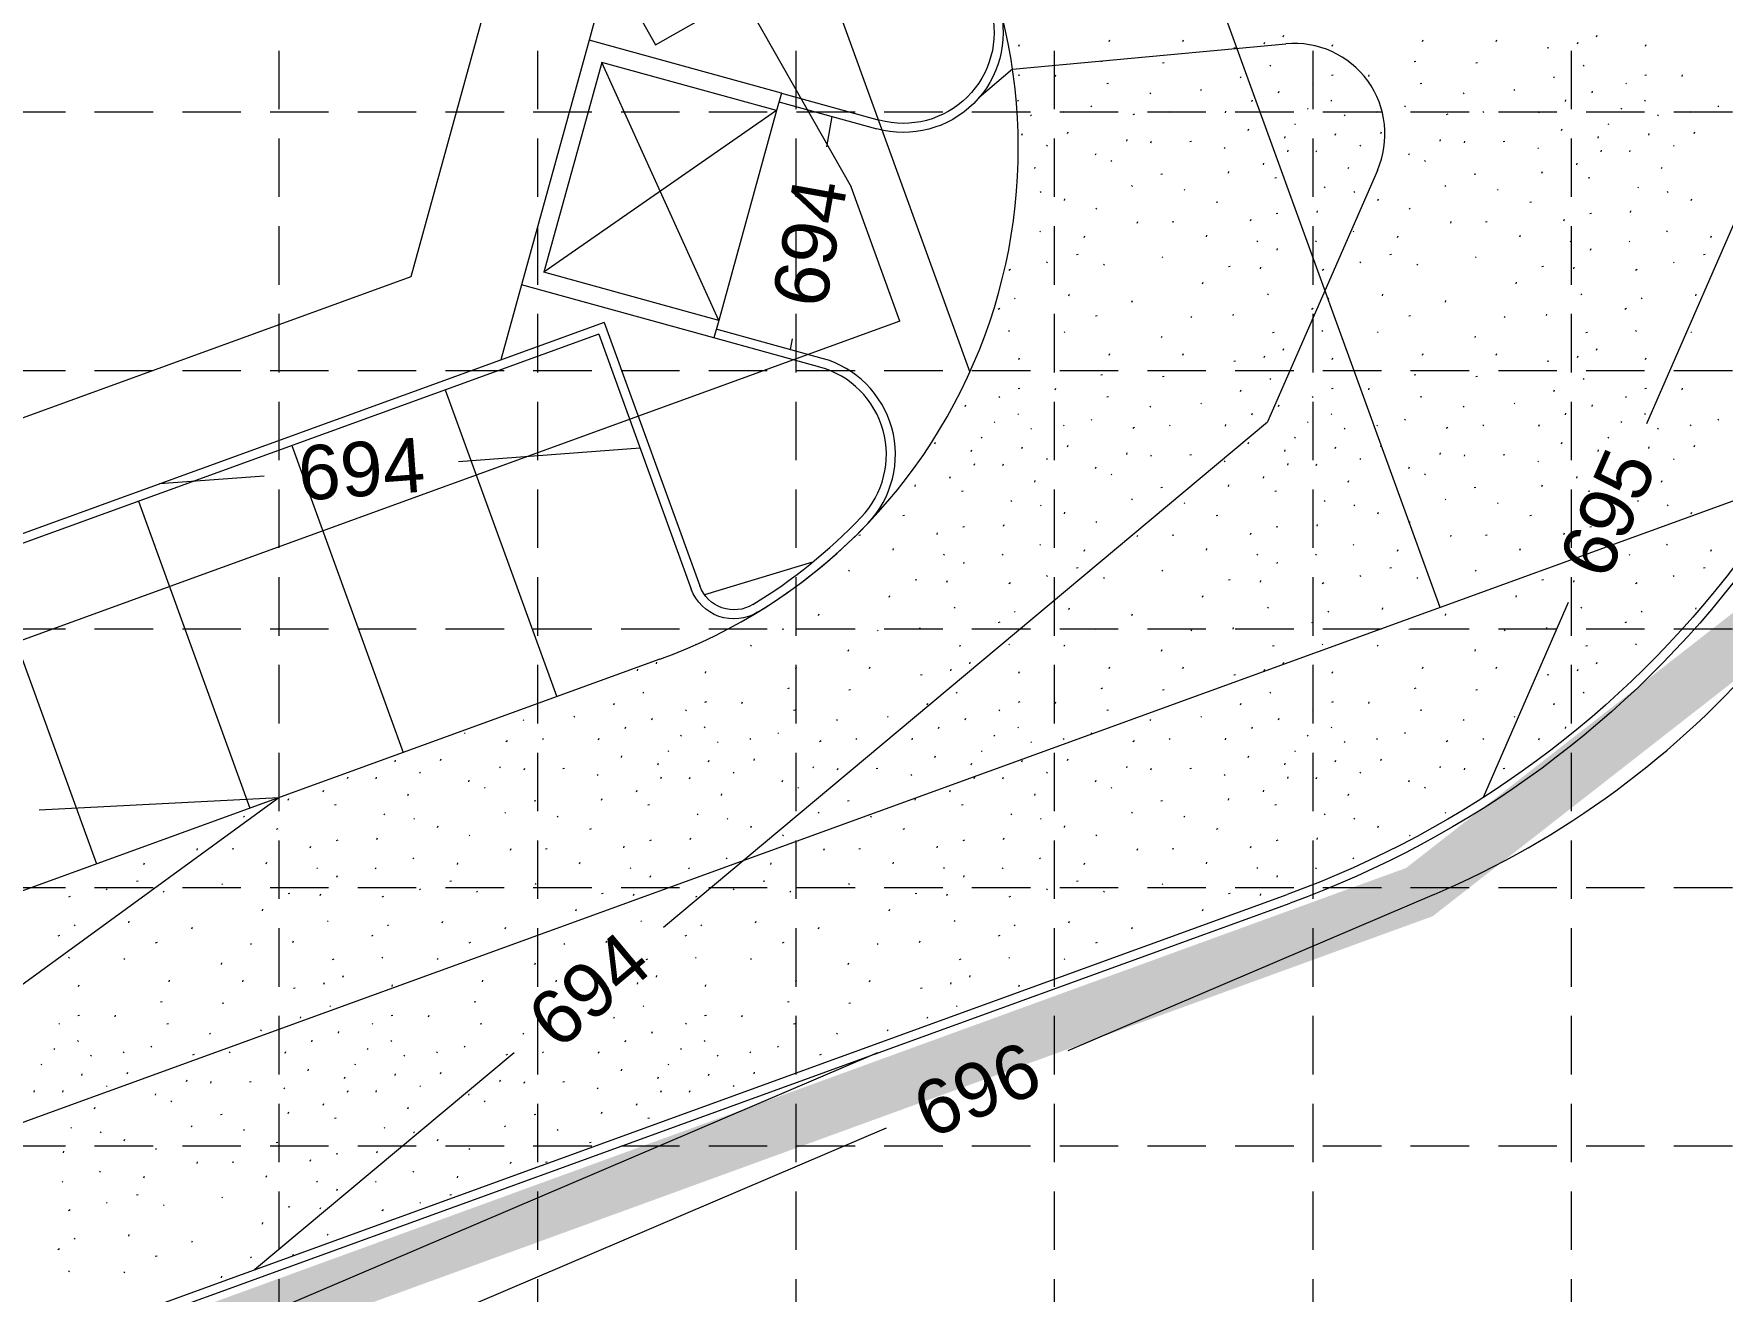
# Model space of a CAD drawing. Header units: feet. Extents: x 16394 to 17307, y 17282 to 17854.
# Drawn here: x 16894.2 to 16987.3, y 17431.9 to 17501.2 of the extents above; entities that cross this region are included whole.
import ezdxf
from ezdxf.enums import TextEntityAlignment as Align

# ---------------------------------------------------------------- set-up
doc = ezdxf.new("R2010")
doc.units = ezdxf.units.FT
doc.header["$MEASUREMENT"] = 0
doc.linetypes.add('HIDDEN', pattern=[0.375, 0.25, -0.125])
doc.layers.add('GRID', color=254, linetype='HIDDEN')
doc.layers.add('LIMITS OF DISTURBANCE', color=1, linetype='HIDDEN')
for name, color, linetype, lineweight in [('Level 1', 7, 'Continuous', 0), ('Level 25', 7, 'Continuous', 0), ('Level 38', 7, 'Continuous', 0), ('Level 4', 7, 'Continuous', 0), ('Level 5', 7, 'Continuous', 0), ('Level 51', 7, 'Continuous', 0)]:
    doc.layers.add(name, color=color, linetype=linetype, lineweight=lineweight)
doc.styles.get("Standard").update_dxf_attribs({"font": 'ARIAL.TTF'})

msp = doc.modelspace()

# ---------------------------------------------------------------- linework, layer by layer
at = {"layer": 'GRID', "color": 252, "linetype": 'HIDDEN', "lineweight": 0, "ltscale": 12.9}
for p, q in [((16907.682, 17838.88), (16907.682, 17340.067)), ((16921.932, 17838.88), (16921.932, 17340.067)), ((16936.182, 17838.88), (16936.182, 17340.067)), ((16950.432, 17838.88), (16950.432, 17340.067)), ((16964.682, 17838.88), (16964.682, 17340.067)), ((16978.932, 17838.88), (16978.932, 17340.067)), ((16408.932, 17496.88), (17292.432, 17496.88)), ((16408.932, 17482.63), (17292.432, 17482.63)), ((16408.932, 17468.38), (17292.432, 17468.38)), ((16408.932, 17454.13), (17292.432, 17454.13)), ((16408.932, 17439.88), (17292.432, 17439.88))]:
    msp.add_line(p, q, dxfattribs=at)
at = {"layer": 'Level 1', "color": 7, "linetype": 'Continuous', "lineweight": 0}
for p, q in [((16820.63, 17414.695), (17136.809, 17529.54)), ((16971.705, 17469.57), (16954.96, 17515.671))]:
    msp.add_line(p, q, dxfattribs=at)
at = {"layer": 'Level 25', "color": 7, "linetype": 'Continuous', "lineweight": 0}
for p, q in [((16857.771, 17636.213), (16939.227, 17492.747)), ((16936.686, 17507.564), (16945.778, 17482.534)), ((16941.915, 17485.347), (16939.227, 17492.747)), ((16941.915, 17485.347), (16809.883, 17437.389)), ((16928.692, 17466.713), (16830.6, 17431.083)), ((16838.794, 17408.525), (16963.273, 17453.74))]:
    msp.add_line(p, q, dxfattribs=at)
msp.add_arc((16918.45, 17494.91), 30, 289.96252, 29.58667, dxfattribs=at)
at = {"layer": 'Level 25', "color": 7, "linetype": 'Continuous', "lineweight": 0, "extrusion": (0, 0, -1)}
msp.add_arc((-16944.666, 17504.965), 54.5, 217.11084, 250.03748, dxfattribs=at)
at = {"layer": 'Level 38', "color": 7, "linetype": 'Continuous', "lineweight": 0}
for p, q in [((16928.45, 17500.588), (16942.301, 17508.452)), ((16924.5, 17507.545), (16928.45, 17500.588)), ((16919.486, 17504.225), (16914.955, 17487.789)), ((16925.931, 17505.026), (16924.778, 17500.846)), ((16924.778, 17500.846), (16921.057, 17487.349)), ((16935.383, 17497.922), (16924.778, 17500.846)), ((16925.477, 17499.616), (16922.287, 17488.047)), ((16935.117, 17496.958), (16925.477, 17499.616)), ((16931.928, 17485.39), (16925.477, 17499.616)), ((16935.383, 17497.922), (16935.117, 17496.958)), ((16935.383, 17497.922), (16940.786, 17496.433)), ((16935.117, 17496.958), (16922.287, 17488.047)), ((16935.117, 17496.958), (16931.928, 17485.39)), ((16935.25, 17497.44), (16940.653, 17495.95)), ((16914.955, 17487.789), (16817.558, 17452.412)), ((16931.928, 17485.39), (16922.287, 17488.047)), ((16921.057, 17487.349), (16919.916, 17483.208)), ((16931.662, 17484.426), (16921.057, 17487.349)), ((16925.612, 17485.277), (16873.917, 17466.5)), ((16925.313, 17484.636), (16874.558, 17466.2)), ((16925.313, 17484.636), (16930.419, 17470.579)), ((16925.612, 17485.277), (16930.889, 17470.75)), ((16931.928, 17485.39), (16931.662, 17484.426)), ((16937.635, 17483.297), (16931.795, 17484.908)), ((16937.502, 17482.815), (16931.662, 17484.426)), ((16916.854, 17481.564), (16922.999, 17464.645)), ((16908.395, 17478.491), (16914.54, 17461.572)), ((16899.935, 17475.418), (16906.081, 17458.5)), ((16891.476, 17472.346), (16897.621, 17455.427)), ((16822.192, 17402.495), (16963.273, 17453.74)), ((16822.363, 17402.025), (16963.444, 17453.27))]:
    msp.add_line(p, q, dxfattribs=at)
at = {"layer": 'Level 38', "color": 7, "linetype": 'Continuous', "lineweight": 0, "extrusion": (0, 0, -1)}
for centre, radius, start, end in [((-16942.115, 17501.253), 5.5, 164.99691, 285.41333), ((-16942.115, 17501.253), 5, 164.99691, 285.41333), ((-16944.666, 17504.965), 54.5, 217.11084, 250.03748), ((-16944.666, 17504.965), 55, 217.11084, 250.03748), ((-16932.769, 17471.432), 2, 238.62098, 340.03748), ((-16932.769, 17471.432), 2.5, 238.62098, 340.03748)]:
    msp.add_arc(centre, radius, start, end, dxfattribs=at)
at = {"layer": 'Level 38', "color": 7, "linetype": 'Continuous', "lineweight": 0}
for centre, radius, start, end in [((16936.173, 17477.995), 5, 316.33724, 74.58667), ((16936.173, 17477.995), 5.5, 316.33724, 74.58667), ((16918.45, 17494.91), 29.5, 301.37902, 316.33724), ((16918.45, 17494.91), 30, 301.37902, 316.33724)]:
    msp.add_arc(centre, radius, start, end, dxfattribs=at)
at = {"layer": 'Level 5', "color": 35, "linetype": 'Continuous', "lineweight": 0}
for p, q in [((16948.135, 17499.241), (16963.203, 17500.639)), ((16992.521, 17501.313), (16983.079, 17479.693)), ((16948.135, 17499.241), (16946.276, 17497.656)), ((16937.891, 17494.962), (16938.19, 17496.629)), ((16968.247, 17493.659), (16962.195, 17479.802)), ((16935.883, 17483.78), (16935.991, 17484.381)), ((16928.893, 17451.936), (16962.195, 17479.802)), ((16927.6, 17478.339), (16917.586, 17477.596)), ((16906.865, 17476.802), (16901.104, 17476.375)), ((16937.102, 17472.055), (16931.146, 17470.264)), ((16978.773, 17469.835), (16974.076, 17459.081)), ((16870.494, 17432.006), (16907.678, 17459.08)), ((16894.455, 17458.404), (16907.678, 17459.08)), ((16971.379, 17453.744), (16951.172, 17445.126)), ((16940.692, 17445.006), (16903.241, 17429.034)), ((16906.333, 17433.057), (16920.649, 17445.037)), ((16941.154, 17440.854), (16874.976, 17412.63))]:
    msp.add_line(p, q, dxfattribs=at)
for centre, radius, start, end in [((16963.665, 17495.66), 5, 336.40544, 95.29953), ((16951.765, 17499.736), 50, 293.09716, 319.58037)]:
    msp.add_arc(centre, radius, start, end, dxfattribs=at)
at = {"layer": 'Level 51', "color": 254, "linetype": 'Continuous', "lineweight": 0}
for p, q in [((16948.478, 17500.508), (16948.508, 17500.597)), ((16953.461, 17500.758), (16953.491, 17500.848)), ((16957.523, 17500.758), (16957.553, 17500.848)), ((16962.003, 17500.633), (16962.034, 17500.723)), ((16963.052, 17501.023), (16963.082, 17501.112)), ((16965.758, 17500.508), (16965.788, 17500.597)), ((16970.741, 17500.758), (16970.771, 17500.848)), ((16974.803, 17500.758), (16974.833, 17500.848)), ((16979.283, 17500.633), (16979.314, 17500.723)), ((16980.332, 17501.023), (16980.362, 17501.112)), ((16983.038, 17500.508), (16983.068, 17500.597)), ((16953.092, 17499.666), (16953, 17499.646)), ((16956.484, 17499.582), (16956.392, 17499.562)), ((16960.42, 17500.418), (16960.328, 17500.398)), ((16970.372, 17499.666), (16970.28, 17499.646)), ((16973.764, 17499.582), (16973.672, 17499.562)), ((16977.7, 17500.418), (16977.608, 17500.398)), ((16948.528, 17498.914), (16948.435, 17498.893)), ((16950.488, 17498.836), (16950.518, 17498.926)), ((16960.705, 17498.753), (16960.735, 17498.843)), ((16962.364, 17499.404), (16962.319, 17499.448)), ((16965.808, 17498.914), (16965.715, 17498.893)), ((16967.768, 17498.836), (16967.798, 17498.926)), ((16977.985, 17498.753), (16978.015, 17498.843)), ((16979.644, 17499.404), (16979.599, 17499.448)), ((16983.088, 17498.914), (16982.995, 17498.893)), ((16985.048, 17498.836), (16985.078, 17498.926)), ((16953.427, 17498.454), (16953.335, 17498.434)), ((16955.751, 17497.886), (16955.706, 17497.931)), ((16958.554, 17498.067), (16958.509, 17498.111)), ((16962.801, 17497.931), (16962.831, 17498.021)), ((16964.707, 17498.424), (16964.662, 17498.469)), ((16970.707, 17498.454), (16970.615, 17498.434)), ((16973.031, 17497.886), (16972.986, 17497.931)), ((16975.834, 17498.067), (16975.789, 17498.111)), ((16980.081, 17497.931), (16980.111, 17498.021)), ((16981.987, 17498.424), (16981.942, 17498.469)), ((16948.462, 17497.482), (16948.417, 17497.527)), ((16950.981, 17496.853), (16950.936, 17496.898)), ((16952.511, 17497.167), (16952.466, 17497.212)), ((16954.851, 17496.763), (16954.761, 17496.718)), ((16956.831, 17496.853), (16956.786, 17496.898)), ((16959.868, 17496.831), (16959.898, 17496.921)), ((16961.333, 17497.458), (16961.363, 17497.547)), ((16964.437, 17497.033), (16964.392, 17497.078)), ((16965.742, 17497.482), (16965.697, 17497.527)), ((16968.261, 17496.853), (16968.216, 17496.898)), ((16969.791, 17497.167), (16969.746, 17497.212)), ((16972.131, 17496.763), (16972.041, 17496.718)), ((16974.111, 17496.853), (16974.066, 17496.898)), ((16977.148, 17496.831), (16977.178, 17496.921)), ((16978.613, 17497.458), (16978.643, 17497.547)), ((16981.717, 17497.033), (16981.672, 17497.078)), ((16983.022, 17497.482), (16982.977, 17497.527)), ((16985.541, 17496.853), (16985.496, 17496.898)), ((16987.071, 17497.167), (16987.026, 17497.212)), ((16949.182, 17496.674), (16949.137, 17496.718)), ((16961.126, 17495.859), (16961.156, 17495.949)), ((16963.68, 17496.223), (16963.717, 17496.204)), ((16963.717, 17496.204), (16963.734, 17496.183)), ((16966.462, 17496.674), (16966.417, 17496.718)), ((16978.406, 17495.859), (16978.436, 17495.949)), ((16980.96, 17496.223), (16980.997, 17496.204)), ((16980.997, 17496.204), (16981.014, 17496.183)), ((16983.742, 17496.674), (16983.697, 17496.718)), ((16948.647, 17495.608), (16948.677, 17495.698)), ((16950.053, 17494.992), (16950.008, 17495.037)), ((16951.159, 17495.692), (16951.189, 17495.782)), ((16954.425, 17495.274), (16954.456, 17495.364)), ((16955.764, 17495.177), (16955.794, 17495.267)), ((16957.992, 17495.254), (16957.899, 17495.234)), ((16959.852, 17494.867), (16959.807, 17494.912)), ((16963.136, 17495.441), (16963.166, 17495.531)), ((16965.927, 17495.608), (16965.957, 17495.698)), ((16967.333, 17494.992), (16967.288, 17495.037)), ((16968.439, 17495.692), (16968.469, 17495.782)), ((16971.705, 17495.274), (16971.736, 17495.364)), ((16973.044, 17495.177), (16973.074, 17495.267)), ((16975.272, 17495.254), (16975.179, 17495.234)), ((16977.132, 17494.867), (16977.087, 17494.912)), ((16980.416, 17495.441), (16980.446, 17495.531)), ((16983.207, 17495.608), (16983.237, 17495.698)), ((16984.613, 17494.992), (16984.568, 17495.037)), ((16985.719, 17495.692), (16985.749, 17495.782)), ((16952.707, 17494.508), (16952.737, 17494.598)), ((16953.612, 17494.156), (16953.567, 17494.201)), ((16961.962, 17493.965), (16961.992, 17494.055)), ((16963.303, 17494.689), (16963.333, 17494.779)), ((16964.878, 17494.675), (16964.908, 17494.765)), ((16969.987, 17494.508), (16970.017, 17494.598)), ((16970.892, 17494.156), (16970.847, 17494.201)), ((16979.242, 17493.965), (16979.272, 17494.055)), ((16980.583, 17494.689), (16980.613, 17494.779)), ((16982.158, 17494.675), (16982.188, 17494.765)), ((16949.357, 17493.756), (16949.387, 17493.846)), ((16956.4, 17493.457), (16956.308, 17493.437)), ((16960.035, 17493.505), (16960.065, 17493.595)), ((16962.682, 17493.248), (16962.589, 17493.228)), ((16966.637, 17493.756), (16966.667, 17493.846)), ((16973.68, 17493.457), (16973.588, 17493.437)), ((16977.315, 17493.505), (16977.345, 17493.595)), ((16979.962, 17493.248), (16979.869, 17493.228)), ((16983.917, 17493.756), (16983.947, 17493.846)), ((16949.718, 17492.443), (16949.673, 17492.488)), ((16950.99, 17492.001), (16951.02, 17492.091)), ((16954.743, 17492.778), (16954.698, 17492.822)), ((16957.632, 17492.569), (16957.587, 17492.614)), ((16965.365, 17492.694), (16965.32, 17492.739)), ((16966.998, 17492.443), (16966.953, 17492.488)), ((16968.27, 17492.001), (16968.3, 17492.091)), ((16972.023, 17492.778), (16971.978, 17492.822)), ((16974.912, 17492.569), (16974.867, 17492.614)), ((16982.645, 17492.694), (16982.6, 17492.739)), ((16984.278, 17492.443), (16984.233, 17492.488)), ((16985.55, 17492.001), (16985.58, 17492.091)), ((16952.775, 17491.524), (16952.73, 17491.569)), ((16959.457, 17491.911), (16959.365, 17491.891)), ((16962.766, 17491.285), (16962.673, 17491.265)), ((16964.92, 17491.333), (16964.95, 17491.423)), ((16970.055, 17491.524), (16970.01, 17491.569)), ((16976.737, 17491.911), (16976.645, 17491.891)), ((16980.046, 17491.285), (16979.953, 17491.265)), ((16982.2, 17491.333), (16982.23, 17491.423)), ((16949.676, 17490.271), (16949.631, 17490.316)), ((16955.01, 17490.748), (16955.04, 17490.838)), ((16957.028, 17490.825), (16956.936, 17490.805)), ((16961.25, 17490.873), (16961.28, 17490.963)), ((16966.956, 17490.271), (16966.911, 17490.316)), ((16972.29, 17490.748), (16972.32, 17490.838)), ((16974.308, 17490.825), (16974.216, 17490.805)), ((16978.53, 17490.873), (16978.56, 17490.963)), ((16984.236, 17490.271), (16984.191, 17490.316)), ((16952.079, 17489.954), (16952.109, 17490.044)), ((16958.821, 17489.996), (16958.851, 17490.086)), ((16961.653, 17489.728), (16961.608, 17489.773)), ((16962.717, 17489.258), (16962.747, 17489.347)), ((16964.887, 17489.719), (16964.842, 17489.764)), ((16969.359, 17489.954), (16969.389, 17490.044)), ((16976.101, 17489.996), (16976.131, 17490.086)), ((16978.933, 17489.728), (16978.888, 17489.773)), ((16979.997, 17489.258), (16980.027, 17489.347)), ((16982.167, 17489.719), (16982.122, 17489.764)), ((16986.639, 17489.954), (16986.669, 17490.044)), ((16950.053, 17488.558), (16950.008, 17488.603)), ((16951.752, 17489.029), (16951.66, 17489.009)), ((16953.194, 17488.432), (16953.149, 17488.477)), ((16956.418, 17488.85), (16956.373, 17488.895)), ((16960.127, 17488.36), (16960.035, 17488.34)), ((16967.333, 17488.558), (16967.288, 17488.603)), ((16969.032, 17489.029), (16968.94, 17489.009)), ((16970.474, 17488.432), (16970.429, 17488.477)), ((16973.698, 17488.85), (16973.653, 17488.895)), ((16977.407, 17488.36), (16977.315, 17488.34)), ((16984.613, 17488.558), (16984.568, 17488.603)), ((16986.312, 17489.029), (16986.22, 17489.009)), ((16948.012, 17488.193), (16947.922, 17488.148)), ((16958.612, 17487.406), (16958.642, 17487.495)), ((16961.794, 17488.241), (16961.824, 17488.331)), ((16965.292, 17488.193), (16965.202, 17488.148)), ((16975.892, 17487.406), (16975.922, 17487.495)), ((16979.074, 17488.241), (16979.104, 17488.331)), ((16982.572, 17488.193), (16982.482, 17488.148)), ((16948.282, 17486.577), (16948.237, 17486.622)), ((16951.241, 17486.737), (16951.271, 17486.827)), ((16954.717, 17486.403), (16954.747, 17486.493)), ((16962.239, 17486.803), (16962.194, 17486.848)), ((16965.562, 17486.577), (16965.517, 17486.622)), ((16968.521, 17486.737), (16968.551, 17486.827)), ((16971.997, 17486.403), (16972.027, 17486.493)), ((16979.519, 17486.803), (16979.474, 17486.848)), ((16982.842, 17486.577), (16982.797, 17486.622)), ((16985.801, 17486.737), (16985.831, 17486.827)), ((16947.427, 17486.038), (16947.337, 17485.993)), ((16952.799, 17485.644), (16952.706, 17485.624)), ((16958.009, 17485.55), (16957.964, 17485.594)), ((16960.287, 17485.651), (16960.317, 17485.741)), ((16964.707, 17486.038), (16964.617, 17485.993)), ((16970.079, 17485.644), (16969.986, 17485.624)), ((16975.289, 17485.55), (16975.244, 17485.594)), ((16977.567, 17485.651), (16977.597, 17485.741)), ((16981.987, 17486.038), (16981.897, 17485.993)), ((16947.967, 17484.781), (16947.922, 17484.826)), ((16951.016, 17484.714), (16950.971, 17484.759)), ((16962.556, 17484.725), (16962.463, 17484.705)), ((16965.247, 17484.781), (16965.202, 17484.826)), ((16968.296, 17484.714), (16968.251, 17484.759)), ((16979.836, 17484.725), (16979.743, 17484.705)), ((16982.527, 17484.781), (16982.482, 17484.826)), ((16985.576, 17484.714), (16985.531, 17484.759)), ((16956.35, 17484.439), (16956.38, 17484.529)), ((16963.052, 17483.743), (16963.082, 17483.832)), ((16973.63, 17484.439), (16973.66, 17484.529)), ((16980.332, 17483.743), (16980.362, 17483.832)), ((16948.478, 17483.228), (16948.508, 17483.317)), ((16953.461, 17483.478), (16953.491, 17483.568)), ((16957.523, 17483.478), (16957.553, 17483.568)), ((16960.42, 17483.138), (16960.328, 17483.118)), ((16962.003, 17483.353), (16962.034, 17483.443)), ((16965.758, 17483.228), (16965.788, 17483.317)), ((16970.741, 17483.478), (16970.771, 17483.568)), ((16974.803, 17483.478), (16974.833, 17483.568)), ((16977.7, 17483.138), (16977.608, 17483.118)), ((16979.283, 17483.353), (16979.314, 17483.443)), ((16983.038, 17483.228), (16983.068, 17483.317)), ((16953.092, 17482.386), (16953, 17482.366)), ((16956.484, 17482.302), (16956.392, 17482.282)), ((16962.364, 17482.124), (16962.319, 17482.168)), ((16970.372, 17482.386), (16970.28, 17482.366)), ((16973.764, 17482.302), (16973.672, 17482.282)), ((16979.644, 17482.124), (16979.599, 17482.168)), ((16947.427, 17481.144), (16947.382, 17481.189)), ((16948.528, 17481.634), (16948.435, 17481.613)), ((16950.488, 17481.556), (16950.518, 17481.646)), ((16953.427, 17481.174), (16953.335, 17481.154)), ((16960.705, 17481.473), (16960.735, 17481.563)), ((16964.707, 17481.144), (16964.662, 17481.189)), ((16965.808, 17481.634), (16965.715, 17481.613)), ((16967.768, 17481.556), (16967.798, 17481.646)), ((16970.707, 17481.174), (16970.615, 17481.154)), ((16977.985, 17481.473), (16978.015, 17481.563)), ((16981.987, 17481.144), (16981.942, 17481.189)), ((16983.088, 17481.634), (16982.995, 17481.613)), ((16985.048, 17481.556), (16985.078, 17481.646)), ((16945.521, 17480.651), (16945.551, 17480.741)), ((16948.462, 17480.202), (16948.417, 17480.247)), ((16955.751, 17480.606), (16955.706, 17480.651)), ((16958.554, 17480.787), (16958.509, 17480.831)), ((16961.333, 17480.178), (16961.363, 17480.267)), ((16962.801, 17480.651), (16962.831, 17480.741)), ((16965.742, 17480.202), (16965.697, 17480.247)), ((16973.031, 17480.606), (16972.986, 17480.651)), ((16975.834, 17480.787), (16975.789, 17480.831)), ((16978.613, 17480.178), (16978.643, 17480.267)), ((16980.081, 17480.651), (16980.111, 17480.741)), ((16983.022, 17480.202), (16982.977, 17480.247)), ((16947.157, 17479.753), (16947.112, 17479.798)), ((16949.182, 17479.394), (16949.137, 17479.438)), ((16950.981, 17479.573), (16950.936, 17479.618)), ((16952.511, 17479.887), (16952.466, 17479.932)), ((16954.851, 17479.483), (16954.761, 17479.438)), ((16956.831, 17479.573), (16956.786, 17479.618)), ((16959.868, 17479.551), (16959.898, 17479.641)), ((16964.437, 17479.753), (16964.392, 17479.798)), ((16966.462, 17479.394), (16966.417, 17479.438)), ((16968.261, 17479.573), (16968.216, 17479.618)), ((16969.791, 17479.887), (16969.746, 17479.932)), ((16972.131, 17479.483), (16972.041, 17479.438)), ((16974.111, 17479.573), (16974.066, 17479.618)), ((16977.148, 17479.551), (16977.178, 17479.641)), ((16981.717, 17479.753), (16981.672, 17479.798)), ((16983.742, 17479.394), (16983.697, 17479.438)), ((16985.541, 17479.573), (16985.496, 17479.618)), ((16987.071, 17479.887), (16987.026, 17479.932)), ((16943.846, 17478.579), (16943.876, 17478.669)), ((16945.856, 17478.161), (16945.886, 17478.251)), ((16946.4, 17478.943), (16946.437, 17478.924)), ((16946.437, 17478.924), (16946.454, 17478.903)), ((16948.647, 17478.328), (16948.677, 17478.418)), ((16951.159, 17478.412), (16951.189, 17478.502)), ((16961.126, 17478.579), (16961.156, 17478.669)), ((16963.136, 17478.161), (16963.166, 17478.251)), ((16963.68, 17478.943), (16963.717, 17478.924)), ((16963.717, 17478.924), (16963.734, 17478.903)), ((16965.927, 17478.328), (16965.957, 17478.418)), ((16968.439, 17478.412), (16968.469, 17478.502)), ((16978.406, 17478.579), (16978.436, 17478.669)), ((16980.416, 17478.161), (16980.446, 17478.251)), ((16980.96, 17478.943), (16980.997, 17478.924)), ((16980.997, 17478.924), (16981.014, 17478.903)), ((16983.207, 17478.328), (16983.237, 17478.418)), ((16985.719, 17478.412), (16985.749, 17478.502)), ((16946.023, 17477.409), (16946.053, 17477.499)), ((16947.598, 17477.395), (16947.628, 17477.485)), ((16950.053, 17477.712), (16950.008, 17477.757)), ((16952.707, 17477.228), (16952.737, 17477.318)), ((16954.425, 17477.994), (16954.456, 17478.084)), ((16955.764, 17477.897), (16955.794, 17477.987)), ((16957.992, 17477.974), (16957.899, 17477.954)), ((16959.852, 17477.587), (16959.807, 17477.632)), ((16963.303, 17477.409), (16963.333, 17477.499)), ((16964.878, 17477.395), (16964.908, 17477.485)), ((16967.333, 17477.712), (16967.288, 17477.757)), ((16969.987, 17477.228), (16970.017, 17477.318)), ((16971.705, 17477.994), (16971.736, 17478.084)), ((16973.044, 17477.897), (16973.074, 17477.987)), ((16975.272, 17477.974), (16975.179, 17477.954)), ((16977.132, 17477.587), (16977.087, 17477.632)), ((16980.583, 17477.409), (16980.613, 17477.499)), ((16982.158, 17477.395), (16982.188, 17477.485)), ((16984.613, 17477.712), (16984.568, 17477.757)), ((16942.755, 17476.225), (16942.785, 17476.315)), ((16944.682, 17476.685), (16944.712, 17476.775)), ((16949.357, 17476.476), (16949.387, 17476.566)), ((16953.612, 17476.876), (16953.567, 17476.921)), ((16960.035, 17476.225), (16960.065, 17476.315)), ((16961.962, 17476.685), (16961.992, 17476.775)), ((16966.637, 17476.476), (16966.667, 17476.566)), ((16970.892, 17476.876), (16970.847, 17476.921)), ((16977.315, 17476.225), (16977.345, 17476.315)), ((16979.242, 17476.685), (16979.272, 17476.775)), ((16983.917, 17476.476), (16983.947, 17476.566)), ((16945.402, 17475.968), (16945.309, 17475.948)), ((16948.085, 17475.414), (16948.04, 17475.459)), ((16954.743, 17475.498), (16954.698, 17475.542)), ((16956.4, 17476.177), (16956.308, 17476.157)), ((16957.632, 17475.289), (16957.587, 17475.334)), ((16962.682, 17475.968), (16962.589, 17475.948)), ((16965.365, 17475.414), (16965.32, 17475.459)), ((16972.023, 17475.498), (16971.978, 17475.542)), ((16973.68, 17476.177), (16973.588, 17476.157)), ((16974.912, 17475.289), (16974.867, 17475.334)), ((16979.962, 17475.968), (16979.869, 17475.948)), ((16982.645, 17475.414), (16982.6, 17475.459)), ((16942.177, 17474.631), (16942.085, 17474.611)), ((16949.718, 17475.163), (16949.673, 17475.208)), ((16950.99, 17474.721), (16951.02, 17474.811)), ((16959.457, 17474.631), (16959.365, 17474.611)), ((16966.998, 17475.163), (16966.953, 17475.208)), ((16968.27, 17474.721), (16968.3, 17474.811)), ((16976.737, 17474.631), (16976.645, 17474.611)), ((16984.278, 17475.163), (16984.233, 17475.208)), ((16985.55, 17474.721), (16985.58, 17474.811)), ((16939.748, 17473.545), (16939.656, 17473.525)), ((16943.97, 17473.593), (16944, 17473.683)), ((16945.486, 17474.005), (16945.393, 17473.985)), ((16947.64, 17474.053), (16947.67, 17474.143)), ((16952.775, 17474.244), (16952.73, 17474.289)), ((16955.01, 17473.468), (16955.04, 17473.558)), ((16957.028, 17473.545), (16956.936, 17473.525)), ((16961.25, 17473.593), (16961.28, 17473.683)), ((16962.766, 17474.005), (16962.673, 17473.985)), ((16964.92, 17474.053), (16964.95, 17474.143)), ((16970.055, 17474.244), (16970.01, 17474.289)), ((16972.29, 17473.468), (16972.32, 17473.558)), ((16974.308, 17473.545), (16974.216, 17473.525)), ((16978.53, 17473.593), (16978.56, 17473.683)), ((16980.046, 17474.005), (16979.953, 17473.985)), ((16982.2, 17474.053), (16982.23, 17474.143)), ((16941.541, 17472.716), (16941.571, 17472.806)), ((16949.676, 17472.991), (16949.631, 17473.036)), ((16952.079, 17472.674), (16952.109, 17472.764)), ((16958.821, 17472.716), (16958.851, 17472.806)), ((16966.956, 17472.991), (16966.911, 17473.036)), ((16969.359, 17472.674), (16969.389, 17472.764)), ((16976.101, 17472.716), (16976.131, 17472.806)), ((16984.236, 17472.991), (16984.191, 17473.036)), ((16986.639, 17472.674), (16986.669, 17472.764)), ((16939.138, 17471.57), (16939.093, 17471.615)), ((16944.373, 17472.448), (16944.328, 17472.493)), ((16945.437, 17471.978), (16945.467, 17472.067)), ((16947.607, 17472.439), (16947.562, 17472.484)), ((16951.752, 17471.749), (16951.66, 17471.729)), ((16956.418, 17471.57), (16956.373, 17471.615)), ((16961.653, 17472.448), (16961.608, 17472.493)), ((16962.717, 17471.978), (16962.747, 17472.067)), ((16964.887, 17472.439), (16964.842, 17472.484)), ((16969.032, 17471.749), (16968.94, 17471.729)), ((16973.698, 17471.57), (16973.653, 17471.615)), ((16978.933, 17472.448), (16978.888, 17472.493)), ((16979.997, 17471.978), (16980.027, 17472.067)), ((16982.167, 17472.439), (16982.122, 17472.484)), ((16986.312, 17471.749), (16986.22, 17471.729)), ((16942.847, 17471.08), (16942.755, 17471.06)), ((16944.514, 17470.961), (16944.544, 17471.051)), ((16948.012, 17470.913), (16947.922, 17470.868)), ((16950.053, 17471.278), (16950.008, 17471.323)), ((16953.194, 17471.152), (16953.149, 17471.197)), ((16960.127, 17471.08), (16960.035, 17471.06)), ((16961.794, 17470.961), (16961.824, 17471.051)), ((16965.292, 17470.913), (16965.202, 17470.868)), ((16967.333, 17471.278), (16967.288, 17471.323)), ((16970.474, 17471.152), (16970.429, 17471.197)), ((16977.407, 17471.08), (16977.315, 17471.06)), ((16979.074, 17470.961), (16979.104, 17471.051)), ((16982.572, 17470.913), (16982.482, 17470.868)), ((16984.613, 17471.278), (16984.568, 17471.323)), ((16941.332, 17470.126), (16941.362, 17470.215)), ((16958.612, 17470.126), (16958.642, 17470.215)), ((16975.892, 17470.126), (16975.922, 17470.215)), ((16937.437, 17469.123), (16937.467, 17469.213)), ((16944.959, 17469.523), (16944.914, 17469.568)), ((16948.282, 17469.297), (16948.237, 17469.342)), ((16951.241, 17469.457), (16951.271, 17469.547)), ((16954.717, 17469.123), (16954.747, 17469.213)), ((16962.239, 17469.523), (16962.194, 17469.568)), ((16965.562, 17469.297), (16965.517, 17469.342)), ((16968.521, 17469.457), (16968.551, 17469.547)), ((16971.997, 17469.123), (16972.027, 17469.213)), ((16979.519, 17469.523), (16979.474, 17469.568)), ((16982.842, 17469.297), (16982.797, 17469.342)), ((16985.807, 17469.474), (16985.831, 17469.547)), ((16935.519, 17468.364), (16935.426, 17468.344)), ((16940.729, 17468.27), (16940.684, 17468.314)), ((16943.007, 17468.371), (16943.037, 17468.461)), ((16947.427, 17468.758), (16947.337, 17468.713)), ((16952.799, 17468.364), (16952.706, 17468.344)), ((16958.009, 17468.27), (16957.964, 17468.314)), ((16960.287, 17468.371), (16960.317, 17468.461)), ((16964.707, 17468.758), (16964.617, 17468.713)), ((16970.079, 17468.364), (16969.986, 17468.344)), ((16975.289, 17468.27), (16975.244, 17468.314)), ((16977.567, 17468.371), (16977.597, 17468.461)), ((16981.987, 17468.758), (16981.897, 17468.713)), ((16930.687, 17467.501), (16930.642, 17467.546)), ((16933.736, 17467.434), (16933.691, 17467.479)), ((16939.07, 17467.159), (16939.1, 17467.249)), ((16945.276, 17467.445), (16945.183, 17467.425)), ((16947.967, 17467.501), (16947.922, 17467.546)), ((16951.016, 17467.434), (16950.971, 17467.479)), ((16956.35, 17467.159), (16956.38, 17467.249)), ((16962.556, 17467.445), (16962.463, 17467.425)), ((16965.247, 17467.501), (16965.202, 17467.546)), ((16968.296, 17467.434), (16968.251, 17467.479)), ((16973.63, 17467.159), (16973.66, 17467.249)), ((16979.836, 17467.445), (16979.743, 17467.425)), ((16982.527, 17467.501), (16982.482, 17467.546)), ((16927.443, 17466.073), (16927.474, 17466.163)), ((16928.492, 17466.463), (16928.522, 17466.552)), ((16931.198, 17465.948), (16931.228, 17466.037)), ((16936.181, 17466.198), (16936.211, 17466.288)), ((16940.243, 17466.198), (16940.273, 17466.288)), ((16944.723, 17466.073), (16944.754, 17466.163)), ((16945.772, 17466.463), (16945.802, 17466.552)), ((16948.478, 17465.948), (16948.508, 17466.037)), ((16953.461, 17466.198), (16953.491, 17466.288)), ((16957.523, 17466.198), (16957.553, 17466.288)), ((16962.003, 17466.073), (16962.034, 17466.163)), ((16963.052, 17466.463), (16963.082, 17466.552)), ((16965.758, 17465.948), (16965.788, 17466.037)), ((16970.741, 17466.198), (16970.771, 17466.288)), ((16974.803, 17466.198), (16974.833, 17466.288)), ((16979.283, 17466.073), (16979.314, 17466.163)), ((16980.332, 17466.463), (16980.362, 17466.552)), ((16935.812, 17465.106), (16935.72, 17465.086)), ((16943.14, 17465.858), (16943.048, 17465.838)), ((16953.092, 17465.106), (16953, 17465.086)), ((16960.42, 17465.858), (16960.328, 17465.838)), ((16970.372, 17465.106), (16970.28, 17465.086)), ((16977.7, 17465.858), (16977.608, 17465.838)), ((16926.145, 17464.193), (16926.175, 17464.283)), ((16927.804, 17464.844), (16927.759, 17464.888)), ((16931.248, 17464.354), (16931.155, 17464.333)), ((16933.208, 17464.276), (16933.238, 17464.366)), ((16939.204, 17465.022), (16939.112, 17465.002)), ((16943.425, 17464.193), (16943.455, 17464.283)), ((16945.084, 17464.844), (16945.039, 17464.888)), ((16948.528, 17464.354), (16948.435, 17464.333)), ((16950.488, 17464.276), (16950.518, 17464.366)), ((16956.484, 17465.022), (16956.392, 17465.002)), ((16960.705, 17464.193), (16960.735, 17464.283)), ((16962.364, 17464.844), (16962.319, 17464.888)), ((16965.808, 17464.354), (16965.715, 17464.333)), ((16967.768, 17464.276), (16967.798, 17464.366)), ((16973.764, 17465.022), (16973.672, 17465.002)), ((16977.985, 17464.193), (16978.015, 17464.283)), ((16979.644, 17464.844), (16979.599, 17464.888)), ((16921.191, 17463.326), (16921.146, 17463.371)), ((16923.994, 17463.507), (16923.949, 17463.551)), ((16928.241, 17463.371), (16928.271, 17463.461)), ((16930.147, 17463.864), (16930.102, 17463.909)), ((16936.147, 17463.894), (16936.055, 17463.874)), ((16938.471, 17463.326), (16938.426, 17463.371)), ((16941.274, 17463.507), (16941.229, 17463.551)), ((16945.521, 17463.371), (16945.551, 17463.461)), ((16947.427, 17463.864), (16947.382, 17463.909)), ((16953.427, 17463.894), (16953.335, 17463.874)), ((16955.751, 17463.326), (16955.706, 17463.371)), ((16958.554, 17463.507), (16958.509, 17463.551)), ((16962.801, 17463.371), (16962.831, 17463.461)), ((16964.707, 17463.864), (16964.662, 17463.909)), ((16970.707, 17463.894), (16970.615, 17463.874)), ((16973.031, 17463.326), (16972.986, 17463.371)), ((16975.834, 17463.507), (16975.789, 17463.551)), ((16917.951, 17462.607), (16917.906, 17462.652)), ((16922.271, 17462.293), (16922.226, 17462.338)), ((16925.308, 17462.271), (16925.338, 17462.361)), ((16926.773, 17462.898), (16926.803, 17462.987)), ((16929.877, 17462.473), (16929.832, 17462.518)), ((16931.182, 17462.922), (16931.137, 17462.967)), ((16933.701, 17462.293), (16933.656, 17462.338)), ((16935.231, 17462.607), (16935.186, 17462.652)), ((16939.551, 17462.293), (16939.506, 17462.338)), ((16942.588, 17462.271), (16942.618, 17462.361)), ((16944.053, 17462.898), (16944.083, 17462.987)), ((16947.157, 17462.473), (16947.112, 17462.518)), ((16948.462, 17462.922), (16948.417, 17462.967)), ((16950.981, 17462.293), (16950.936, 17462.338)), ((16952.511, 17462.607), (16952.466, 17462.652)), ((16956.831, 17462.293), (16956.786, 17462.338)), ((16959.868, 17462.271), (16959.898, 17462.361)), ((16961.333, 17462.898), (16961.363, 17462.987)), ((16964.437, 17462.473), (16964.392, 17462.518)), ((16965.742, 17462.922), (16965.697, 17462.967)), ((16968.261, 17462.293), (16968.216, 17462.338)), ((16969.791, 17462.607), (16969.746, 17462.652)), ((16974.111, 17462.293), (16974.066, 17462.338)), ((16977.148, 17462.271), (16977.178, 17462.361)), ((16978.613, 17462.898), (16978.643, 17462.987)), ((16920.291, 17462.203), (16920.201, 17462.158)), ((16926.566, 17461.299), (16926.596, 17461.389)), ((16929.12, 17461.663), (16929.157, 17461.644)), ((16929.157, 17461.644), (16929.174, 17461.623)), ((16931.902, 17462.114), (16931.857, 17462.158)), ((16937.571, 17462.203), (16937.481, 17462.158)), ((16943.846, 17461.299), (16943.876, 17461.389)), ((16946.4, 17461.663), (16946.437, 17461.644)), ((16946.437, 17461.644), (16946.454, 17461.623)), ((16949.182, 17462.114), (16949.137, 17462.158)), ((16954.851, 17462.203), (16954.761, 17462.158)), ((16961.126, 17461.299), (16961.156, 17461.389)), ((16963.68, 17461.663), (16963.717, 17461.644)), ((16963.717, 17461.644), (16963.734, 17461.623)), ((16966.462, 17462.114), (16966.417, 17462.158)), ((16972.131, 17462.203), (16972.041, 17462.158)), ((16914.087, 17461.048), (16914.117, 17461.138)), ((16915.493, 17460.432), (16915.448, 17460.477)), ((16916.599, 17461.132), (16916.629, 17461.222)), ((16919.865, 17460.714), (16919.896, 17460.804)), ((16921.204, 17460.617), (16921.234, 17460.707)), ((16923.432, 17460.694), (16923.339, 17460.674)), ((16928.576, 17460.881), (16928.606, 17460.971)), ((16931.367, 17461.048), (16931.397, 17461.138)), ((16932.773, 17460.432), (16932.728, 17460.477)), ((16933.879, 17461.132), (16933.909, 17461.222)), ((16937.145, 17460.714), (16937.176, 17460.804)), ((16938.484, 17460.617), (16938.514, 17460.707)), ((16940.712, 17460.694), (16940.619, 17460.674)), ((16945.856, 17460.881), (16945.886, 17460.971)), ((16948.647, 17461.048), (16948.677, 17461.138)), ((16950.053, 17460.432), (16950.008, 17460.477)), ((16951.159, 17461.132), (16951.189, 17461.222)), ((16954.425, 17460.714), (16954.456, 17460.804)), ((16955.764, 17460.617), (16955.794, 17460.707)), ((16957.992, 17460.694), (16957.899, 17460.674)), ((16963.136, 17460.881), (16963.166, 17460.971)), ((16965.927, 17461.048), (16965.957, 17461.138)), ((16967.333, 17460.432), (16967.288, 17460.477)), ((16968.439, 17461.132), (16968.469, 17461.222)), ((16971.705, 17460.714), (16971.736, 17460.804)), ((16973.044, 17460.617), (16973.074, 17460.707)), ((16975.272, 17460.694), (16975.179, 17460.674)), ((16910.122, 17459.405), (16910.152, 17459.495)), ((16911.463, 17460.129), (16911.493, 17460.219)), ((16913.038, 17460.115), (16913.068, 17460.205)), ((16918.147, 17459.948), (16918.177, 17460.038)), ((16919.052, 17459.596), (16919.007, 17459.641)), ((16925.292, 17460.307), (16925.247, 17460.352)), ((16927.402, 17459.405), (16927.432, 17459.495)), ((16928.743, 17460.129), (16928.773, 17460.219)), ((16930.318, 17460.115), (16930.348, 17460.205)), ((16935.427, 17459.948), (16935.457, 17460.038)), ((16936.332, 17459.596), (16936.287, 17459.641)), ((16942.572, 17460.307), (16942.527, 17460.352)), ((16944.682, 17459.405), (16944.712, 17459.495)), ((16946.023, 17460.129), (16946.053, 17460.219)), ((16947.598, 17460.115), (16947.628, 17460.205)), ((16952.707, 17459.948), (16952.737, 17460.038)), ((16953.612, 17459.596), (16953.567, 17459.641)), ((16959.852, 17460.307), (16959.807, 17460.352)), ((16961.962, 17459.405), (16961.992, 17459.495)), ((16963.303, 17460.129), (16963.333, 17460.219)), ((16964.878, 17460.115), (16964.908, 17460.205)), ((16969.987, 17459.948), (16970.017, 17460.038)), ((16970.892, 17459.596), (16970.847, 17459.641)), ((16908.195, 17458.945), (16908.225, 17459.035)), ((16910.842, 17458.688), (16910.749, 17458.668)), ((16914.797, 17459.196), (16914.827, 17459.286)), ((16921.84, 17458.897), (16921.748, 17458.877)), ((16925.475, 17458.945), (16925.505, 17459.035)), ((16928.122, 17458.688), (16928.029, 17458.668)), ((16932.077, 17459.196), (16932.107, 17459.286)), ((16939.12, 17458.897), (16939.028, 17458.877)), ((16942.755, 17458.945), (16942.785, 17459.035)), ((16945.402, 17458.688), (16945.309, 17458.668)), ((16949.357, 17459.196), (16949.387, 17459.286)), ((16956.4, 17458.897), (16956.308, 17458.877)), ((16960.035, 17458.945), (16960.065, 17459.035)), ((16962.682, 17458.688), (16962.589, 17458.668)), ((16966.637, 17459.196), (16966.667, 17459.286)), ((16905.792, 17458.009), (16905.747, 17458.054)), ((16913.525, 17458.134), (16913.48, 17458.179)), ((16915.158, 17457.883), (16915.113, 17457.928)), ((16920.183, 17458.218), (16920.138, 17458.262)), ((16923.072, 17458.009), (16923.027, 17458.054)), ((16930.805, 17458.134), (16930.76, 17458.179)), ((16932.438, 17457.883), (16932.393, 17457.928)), ((16937.463, 17458.218), (16937.418, 17458.262)), ((16940.352, 17458.009), (16940.307, 17458.054)), ((16948.085, 17458.134), (16948.04, 17458.179)), ((16949.718, 17457.883), (16949.673, 17457.928)), ((16954.743, 17458.218), (16954.698, 17458.262)), ((16957.632, 17458.009), (16957.587, 17458.054)), ((16965.365, 17458.134), (16965.32, 17458.179)), ((16966.998, 17457.883), (16966.953, 17457.928)), ((16972.023, 17458.218), (16971.978, 17458.262)), ((16907.617, 17457.351), (16907.525, 17457.331)), ((16910.926, 17456.725), (16910.833, 17456.705)), ((16913.08, 17456.773), (16913.11, 17456.863)), ((16916.43, 17457.441), (16916.46, 17457.531)), ((16918.215, 17456.964), (16918.17, 17457.009)), ((16924.897, 17457.351), (16924.805, 17457.331)), ((16928.206, 17456.725), (16928.113, 17456.705)), ((16930.36, 17456.773), (16930.39, 17456.863)), ((16933.71, 17457.441), (16933.74, 17457.531)), ((16935.495, 17456.964), (16935.45, 17457.009)), ((16942.177, 17457.351), (16942.085, 17457.331)), ((16945.486, 17456.725), (16945.393, 17456.705)), ((16947.64, 17456.773), (16947.67, 17456.863)), ((16950.99, 17457.441), (16951.02, 17457.531)), ((16952.775, 17456.964), (16952.73, 17457.009)), ((16959.457, 17457.351), (16959.365, 17457.331)), ((16962.766, 17456.725), (16962.673, 17456.705)), ((16964.92, 17456.773), (16964.95, 17456.863)), ((16968.27, 17457.441), (16968.3, 17457.531)), ((16970.055, 17456.964), (16970.01, 17457.009)), ((16903.17, 17456.188), (16903.2, 17456.278)), ((16905.188, 17456.265), (16905.096, 17456.245)), ((16909.41, 17456.313), (16909.44, 17456.403)), ((16920.45, 17456.188), (16920.48, 17456.278)), ((16922.468, 17456.265), (16922.376, 17456.245)), ((16926.69, 17456.313), (16926.72, 17456.403)), ((16937.73, 17456.188), (16937.76, 17456.278)), ((16939.748, 17456.265), (16939.656, 17456.245)), ((16943.97, 17456.313), (16944, 17456.403)), ((16955.01, 17456.188), (16955.04, 17456.278)), ((16957.028, 17456.265), (16956.936, 17456.245)), ((16961.25, 17456.313), (16961.28, 17456.403)), ((16900.239, 17455.394), (16900.269, 17455.484)), ((16906.981, 17455.436), (16907.011, 17455.526)), ((16909.813, 17455.168), (16909.768, 17455.213)), ((16913.047, 17455.159), (16913.002, 17455.204)), ((16915.116, 17455.711), (16915.071, 17455.756)), ((16917.519, 17455.394), (16917.549, 17455.484)), ((16924.261, 17455.436), (16924.291, 17455.526)), ((16927.093, 17455.168), (16927.048, 17455.213)), ((16930.327, 17455.159), (16930.282, 17455.204)), ((16932.396, 17455.711), (16932.351, 17455.756)), ((16934.799, 17455.394), (16934.829, 17455.484)), ((16941.541, 17455.436), (16941.571, 17455.526)), ((16944.373, 17455.168), (16944.328, 17455.213)), ((16947.607, 17455.159), (16947.562, 17455.204)), ((16949.676, 17455.711), (16949.631, 17455.756)), ((16952.079, 17455.394), (16952.109, 17455.484)), ((16958.821, 17455.436), (16958.851, 17455.526)), ((16961.653, 17455.168), (16961.608, 17455.213)), ((16964.887, 17455.159), (16964.842, 17455.204)), ((16966.956, 17455.711), (16966.911, 17455.756)), ((16898.213, 17453.998), (16898.168, 17454.043)), ((16899.912, 17454.469), (16899.82, 17454.449)), ((16901.354, 17453.872), (16901.309, 17453.917)), ((16904.578, 17454.29), (16904.533, 17454.335)), ((16910.877, 17454.698), (16910.907, 17454.787)), ((16915.493, 17453.998), (16915.448, 17454.043)), ((16917.192, 17454.469), (16917.1, 17454.449)), ((16918.634, 17453.872), (16918.589, 17453.917)), ((16921.858, 17454.29), (16921.813, 17454.335)), ((16928.157, 17454.698), (16928.187, 17454.787)), ((16932.773, 17453.998), (16932.728, 17454.043)), ((16934.472, 17454.469), (16934.38, 17454.449)), ((16935.914, 17453.872), (16935.869, 17453.917)), ((16939.138, 17454.29), (16939.093, 17454.335)), ((16945.437, 17454.698), (16945.467, 17454.787)), ((16950.053, 17453.998), (16950.008, 17454.043)), ((16951.752, 17454.469), (16951.66, 17454.449)), ((16953.194, 17453.872), (16953.149, 17453.917)), ((16956.418, 17454.29), (16956.373, 17454.335)), ((16962.717, 17454.698), (16962.747, 17454.787)), ((16896.172, 17453.633), (16896.082, 17453.588)), ((16908.287, 17453.8), (16908.195, 17453.78)), ((16909.954, 17453.681), (16909.984, 17453.771)), ((16913.452, 17453.633), (16913.362, 17453.588)), ((16925.567, 17453.8), (16925.475, 17453.78)), ((16927.234, 17453.681), (16927.264, 17453.771)), ((16930.732, 17453.633), (16930.642, 17453.588)), ((16942.847, 17453.8), (16942.755, 17453.78)), ((16944.514, 17453.681), (16944.544, 17453.771)), ((16948.012, 17453.633), (16947.922, 17453.588)), ((16960.127, 17453.8), (16960.035, 17453.78)), ((16961.794, 17453.681), (16961.824, 17453.771)), ((16896.442, 17452.017), (16896.397, 17452.062)), ((16899.401, 17452.177), (16899.431, 17452.267)), ((16906.772, 17452.846), (16906.802, 17452.935)), ((16910.399, 17452.243), (16910.354, 17452.288)), ((16913.722, 17452.017), (16913.677, 17452.062)), ((16916.681, 17452.177), (16916.711, 17452.267)), ((16924.052, 17452.846), (16924.082, 17452.935)), ((16927.679, 17452.243), (16927.634, 17452.288)), ((16931.002, 17452.017), (16930.957, 17452.062)), ((16933.961, 17452.177), (16933.991, 17452.267)), ((16941.332, 17452.846), (16941.362, 17452.935)), ((16944.959, 17452.243), (16944.914, 17452.288)), ((16948.282, 17452.017), (16948.237, 17452.062)), ((16951.241, 17452.177), (16951.271, 17452.267)), ((16958.612, 17452.846), (16958.642, 17452.935)), ((16895.587, 17451.478), (16895.497, 17451.433)), ((16902.877, 17451.843), (16902.907, 17451.933)), ((16908.447, 17451.091), (16908.477, 17451.181)), ((16912.867, 17451.478), (16912.777, 17451.433)), ((16920.157, 17451.843), (16920.187, 17451.933)), ((16925.727, 17451.091), (16925.757, 17451.181)), ((16930.147, 17451.478), (16930.057, 17451.433)), ((16937.437, 17451.843), (16937.467, 17451.933)), ((16943.007, 17451.091), (16943.037, 17451.181)), ((16947.427, 17451.478), (16947.337, 17451.433)), ((16954.717, 17451.843), (16954.747, 17451.933)), ((16896.127, 17450.221), (16896.082, 17450.266)), ((16899.176, 17450.154), (16899.131, 17450.199)), ((16900.959, 17451.084), (16900.866, 17451.064)), ((16906.169, 17450.99), (16906.124, 17451.034)), ((16913.407, 17450.221), (16913.362, 17450.266)), ((16916.456, 17450.154), (16916.411, 17450.199)), ((16918.239, 17451.084), (16918.146, 17451.064)), ((16923.449, 17450.99), (16923.404, 17451.034)), ((16930.687, 17450.221), (16930.642, 17450.266)), ((16933.736, 17450.154), (16933.691, 17450.199)), ((16935.519, 17451.084), (16935.426, 17451.064)), ((16940.729, 17450.99), (16940.684, 17451.034)), ((16947.967, 17450.221), (16947.922, 17450.266)), ((16951.016, 17450.154), (16950.971, 17450.199)), ((16952.799, 17451.084), (16952.706, 17451.064)), ((16904.51, 17449.879), (16904.54, 17449.969)), ((16910.716, 17450.165), (16910.623, 17450.145)), ((16911.212, 17449.183), (16911.242, 17449.272)), ((16921.79, 17449.879), (16921.82, 17449.969)), ((16927.996, 17450.165), (16927.903, 17450.145)), ((16928.492, 17449.183), (16928.522, 17449.272)), ((16939.07, 17449.879), (16939.1, 17449.969)), ((16945.276, 17450.165), (16945.183, 17450.145)), ((16945.772, 17449.183), (16945.802, 17449.272)), ((16896.638, 17448.668), (16896.668, 17448.757)), ((16901.621, 17448.918), (16901.651, 17449.008)), ((16905.683, 17448.918), (16905.713, 17449.008)), ((16908.58, 17448.578), (16908.488, 17448.558)), ((16910.163, 17448.793), (16910.194, 17448.883)), ((16913.918, 17448.668), (16913.948, 17448.757)), ((16918.901, 17448.918), (16918.931, 17449.008)), ((16922.963, 17448.918), (16922.993, 17449.008)), ((16925.86, 17448.578), (16925.768, 17448.558)), ((16927.443, 17448.793), (16927.474, 17448.883)), ((16931.198, 17448.668), (16931.228, 17448.757)), ((16936.181, 17448.918), (16936.211, 17449.008)), ((16940.243, 17448.918), (16940.273, 17449.008)), ((16943.14, 17448.578), (16943.048, 17448.558)), ((16944.723, 17448.793), (16944.754, 17448.883)), ((16948.478, 17448.668), (16948.508, 17448.757)), ((16901.252, 17447.826), (16901.16, 17447.806)), ((16904.644, 17447.742), (16904.552, 17447.722)), ((16910.524, 17447.564), (16910.479, 17447.608)), ((16918.532, 17447.826), (16918.44, 17447.806)), ((16921.924, 17447.742), (16921.832, 17447.722)), ((16927.804, 17447.564), (16927.759, 17447.608)), ((16935.812, 17447.826), (16935.72, 17447.806)), ((16939.204, 17447.742), (16939.112, 17447.722)), ((16945.084, 17447.564), (16945.039, 17447.608)), ((16895.587, 17446.584), (16895.542, 17446.629)), ((16896.688, 17447.074), (16896.595, 17447.053)), ((16898.648, 17446.996), (16898.678, 17447.086)), ((16901.587, 17446.614), (16901.495, 17446.594)), ((16908.865, 17446.913), (16908.895, 17447.003)), ((16912.867, 17446.584), (16912.822, 17446.629)), ((16913.968, 17447.074), (16913.875, 17447.053)), ((16915.928, 17446.996), (16915.958, 17447.086)), ((16918.867, 17446.614), (16918.775, 17446.594)), ((16926.145, 17446.913), (16926.175, 17447.003)), ((16930.147, 17446.584), (16930.102, 17446.629)), ((16931.248, 17447.074), (16931.155, 17447.053)), ((16933.208, 17446.996), (16933.238, 17447.086)), ((16936.147, 17446.614), (16936.055, 17446.594)), ((16943.425, 17446.913), (16943.455, 17447.003)), ((16896.622, 17445.642), (16896.577, 17445.687)), ((16903.911, 17446.046), (16903.866, 17446.091)), ((16906.714, 17446.227), (16906.669, 17446.271)), ((16909.493, 17445.618), (16909.523, 17445.707)), ((16910.961, 17446.091), (16910.991, 17446.181)), ((16913.902, 17445.642), (16913.857, 17445.687)), ((16921.191, 17446.046), (16921.146, 17446.091)), ((16923.994, 17446.227), (16923.949, 17446.271)), ((16926.773, 17445.618), (16926.803, 17445.707)), ((16928.241, 17446.091), (16928.271, 17446.181)), ((16931.182, 17445.642), (16931.137, 17445.687)), ((16938.471, 17446.046), (16938.426, 17446.091)), ((16941.274, 17446.227), (16941.229, 17446.271)), ((16895.317, 17445.193), (16895.272, 17445.238)), ((16897.342, 17444.834), (16897.297, 17444.878)), ((16899.141, 17445.013), (16899.096, 17445.058)), ((16900.671, 17445.327), (16900.626, 17445.372)), ((16903.011, 17444.923), (16902.921, 17444.878)), ((16904.991, 17445.013), (16904.946, 17445.058)), ((16908.028, 17444.991), (16908.058, 17445.081)), ((16912.597, 17445.193), (16912.552, 17445.238)), ((16914.622, 17444.834), (16914.577, 17444.878)), ((16916.421, 17445.013), (16916.376, 17445.058)), ((16917.951, 17445.327), (16917.906, 17445.372)), ((16920.291, 17444.923), (16920.201, 17444.878)), ((16922.271, 17445.013), (16922.226, 17445.058)), ((16925.308, 17444.991), (16925.338, 17445.081)), ((16929.877, 17445.193), (16929.832, 17445.238)), ((16931.902, 17444.834), (16931.857, 17444.878)), ((16933.701, 17445.013), (16933.656, 17445.058)), ((16935.231, 17445.327), (16935.186, 17445.372)), ((16937.571, 17444.923), (16937.481, 17444.878)), ((16894.56, 17444.383), (16894.597, 17444.364)), ((16894.597, 17444.364), (16894.614, 17444.343)), ((16896.807, 17443.768), (16896.837, 17443.858)), ((16899.319, 17443.852), (16899.349, 17443.942)), ((16909.286, 17444.019), (16909.316, 17444.109)), ((16911.296, 17443.601), (16911.326, 17443.691)), ((16911.84, 17444.383), (16911.877, 17444.364)), ((16911.877, 17444.364), (16911.894, 17444.343)), ((16914.087, 17443.768), (16914.117, 17443.858)), ((16916.599, 17443.852), (16916.629, 17443.942)), ((16926.566, 17444.019), (16926.596, 17444.109)), ((16928.576, 17443.601), (16928.606, 17443.691)), ((16929.12, 17444.383), (16929.157, 17444.364)), ((16929.157, 17444.364), (16929.174, 17444.343)), ((16931.367, 17443.768), (16931.397, 17443.858)), ((16933.879, 17443.852), (16933.909, 17443.942)), ((16894.183, 17442.849), (16894.213, 17442.939)), ((16895.758, 17442.835), (16895.788, 17442.925)), ((16898.213, 17443.152), (16898.168, 17443.197)), ((16900.867, 17442.668), (16900.897, 17442.758)), ((16902.585, 17443.434), (16902.616, 17443.524)), ((16903.924, 17443.337), (16903.954, 17443.427)), ((16906.152, 17443.414), (16906.059, 17443.394)), ((16908.012, 17443.027), (16907.967, 17443.072)), ((16911.463, 17442.849), (16911.493, 17442.939)), ((16913.038, 17442.835), (16913.068, 17442.925)), ((16915.493, 17443.152), (16915.448, 17443.197)), ((16918.147, 17442.668), (16918.177, 17442.758)), ((16919.865, 17443.434), (16919.896, 17443.524)), ((16921.204, 17443.337), (16921.234, 17443.427)), ((16923.432, 17443.414), (16923.339, 17443.394)), ((16925.292, 17443.027), (16925.247, 17443.072)), ((16928.743, 17442.849), (16928.773, 17442.939)), ((16930.318, 17442.835), (16930.348, 17442.925)), ((16932.773, 17443.152), (16932.728, 17443.197)), ((16897.517, 17441.916), (16897.547, 17442.006)), ((16901.772, 17442.316), (16901.727, 17442.361)), ((16910.122, 17442.125), (16910.152, 17442.215)), ((16914.797, 17441.916), (16914.827, 17442.006)), ((16919.052, 17442.316), (16919.007, 17442.361)), ((16927.402, 17442.125), (16927.432, 17442.215)), ((16896.245, 17440.854), (16896.2, 17440.899)), ((16902.903, 17440.938), (16902.858, 17440.982)), ((16904.56, 17441.617), (16904.468, 17441.597)), ((16908.195, 17441.665), (16908.225, 17441.755)), ((16910.842, 17441.408), (16910.749, 17441.388)), ((16913.525, 17440.854), (16913.48, 17440.899)), ((16920.183, 17440.938), (16920.138, 17440.982)), ((16921.84, 17441.617), (16921.748, 17441.597)), ((16925.475, 17441.665), (16925.505, 17441.755)), ((16928.122, 17441.408), (16928.029, 17441.388)), ((16897.878, 17440.603), (16897.833, 17440.648)), ((16899.15, 17440.161), (16899.18, 17440.251)), ((16905.792, 17440.729), (16905.747, 17440.774)), ((16907.617, 17440.071), (16907.525, 17440.051)), ((16915.158, 17440.603), (16915.113, 17440.648)), ((16916.43, 17440.161), (16916.46, 17440.251)), ((16923.072, 17440.729), (16923.027, 17440.774)), ((16924.897, 17440.071), (16924.805, 17440.051)), ((16895.8, 17439.493), (16895.83, 17439.583)), ((16900.935, 17439.684), (16900.89, 17439.729)), ((16909.41, 17439.033), (16909.44, 17439.123)), ((16910.926, 17439.445), (16910.833, 17439.425)), ((16913.08, 17439.493), (16913.11, 17439.583)), ((16918.215, 17439.684), (16918.17, 17439.729)), ((16897.836, 17438.431), (16897.791, 17438.476)), ((16900.239, 17438.114), (16900.269, 17438.204)), ((16903.17, 17438.908), (16903.2, 17438.998)), ((16905.188, 17438.985), (16905.096, 17438.965)), ((16906.981, 17438.156), (16907.011, 17438.246)), ((16915.116, 17438.431), (16915.071, 17438.476)), ((16917.519, 17438.114), (16917.549, 17438.204)), ((16920.45, 17438.908), (16920.48, 17438.998)), ((16922.468, 17438.985), (16922.376, 17438.965)), ((16895.767, 17437.879), (16895.722, 17437.924)), ((16899.912, 17437.189), (16899.82, 17437.169)), ((16909.813, 17437.888), (16909.768, 17437.933)), ((16910.877, 17437.418), (16910.907, 17437.507)), ((16913.047, 17437.879), (16913.002, 17437.924)), ((16917.192, 17437.189), (16917.1, 17437.169)), ((16896.172, 17436.353), (16896.082, 17436.308)), ((16898.213, 17436.718), (16898.168, 17436.763)), ((16901.354, 17436.592), (16901.309, 17436.637)), ((16904.578, 17437.01), (16904.533, 17437.055)), ((16908.287, 17436.52), (16908.195, 17436.5)), ((16909.954, 17436.401), (16909.984, 17436.491)), ((16913.452, 17436.353), (16913.362, 17436.308)), ((16915.493, 17436.718), (16915.448, 17436.763)), ((16906.772, 17435.566), (16906.802, 17435.655)), ((16896.442, 17434.737), (16896.397, 17434.782)), ((16899.401, 17434.897), (16899.431, 17434.987)), ((16902.877, 17434.563), (16902.907, 17434.653)), ((16910.399, 17434.963), (16910.354, 17435.008)), ((16895.587, 17434.198), (16895.497, 17434.153)), ((16900.959, 17433.804), (16900.866, 17433.784)), ((16906.169, 17433.71), (16906.124, 17433.754)), ((16908.452, 17433.827), (16908.477, 17433.901)), ((16896.127, 17432.941), (16896.082, 17432.986)), ((16899.176, 17432.874), (16899.131, 17432.919)), ((16904.51, 17432.599), (16904.54, 17432.689))]:
    msp.add_line(p, q, dxfattribs=at)
at = {"layer": 'LIMITS OF DISTURBANCE', "lineweight": 0, "ltscale": 40, "const_width": 3}
msp.add_lwpolyline([(16807.347, 17397.618), (16823.171, 17400.193), (16970.563, 17453.869), (17000.534, 17477.265)], dxfattribs=at)

# ---------------------------------------------------------------- texts
at = {"layer": 'Level 4', "color": 35, "linetype": 'Continuous', "lineweight": 0}
for s, rotation, p in [('694', 79.82036, (16936.941, 17489.671)), ('694', 4.23935, (16912.225, 17477.199)), ('695', 66.40544, (16980.926, 17474.764)), ('694', 39.92224, (16924.771, 17448.486)), ('696', 23.09716, (16946.163, 17442.99))]:
    msp.add_text(s, height=3, rotation=rotation, dxfattribs=at).set_placement(p, align=Align.MIDDLE_CENTER)

doc.saveas('drawing.dxf')
